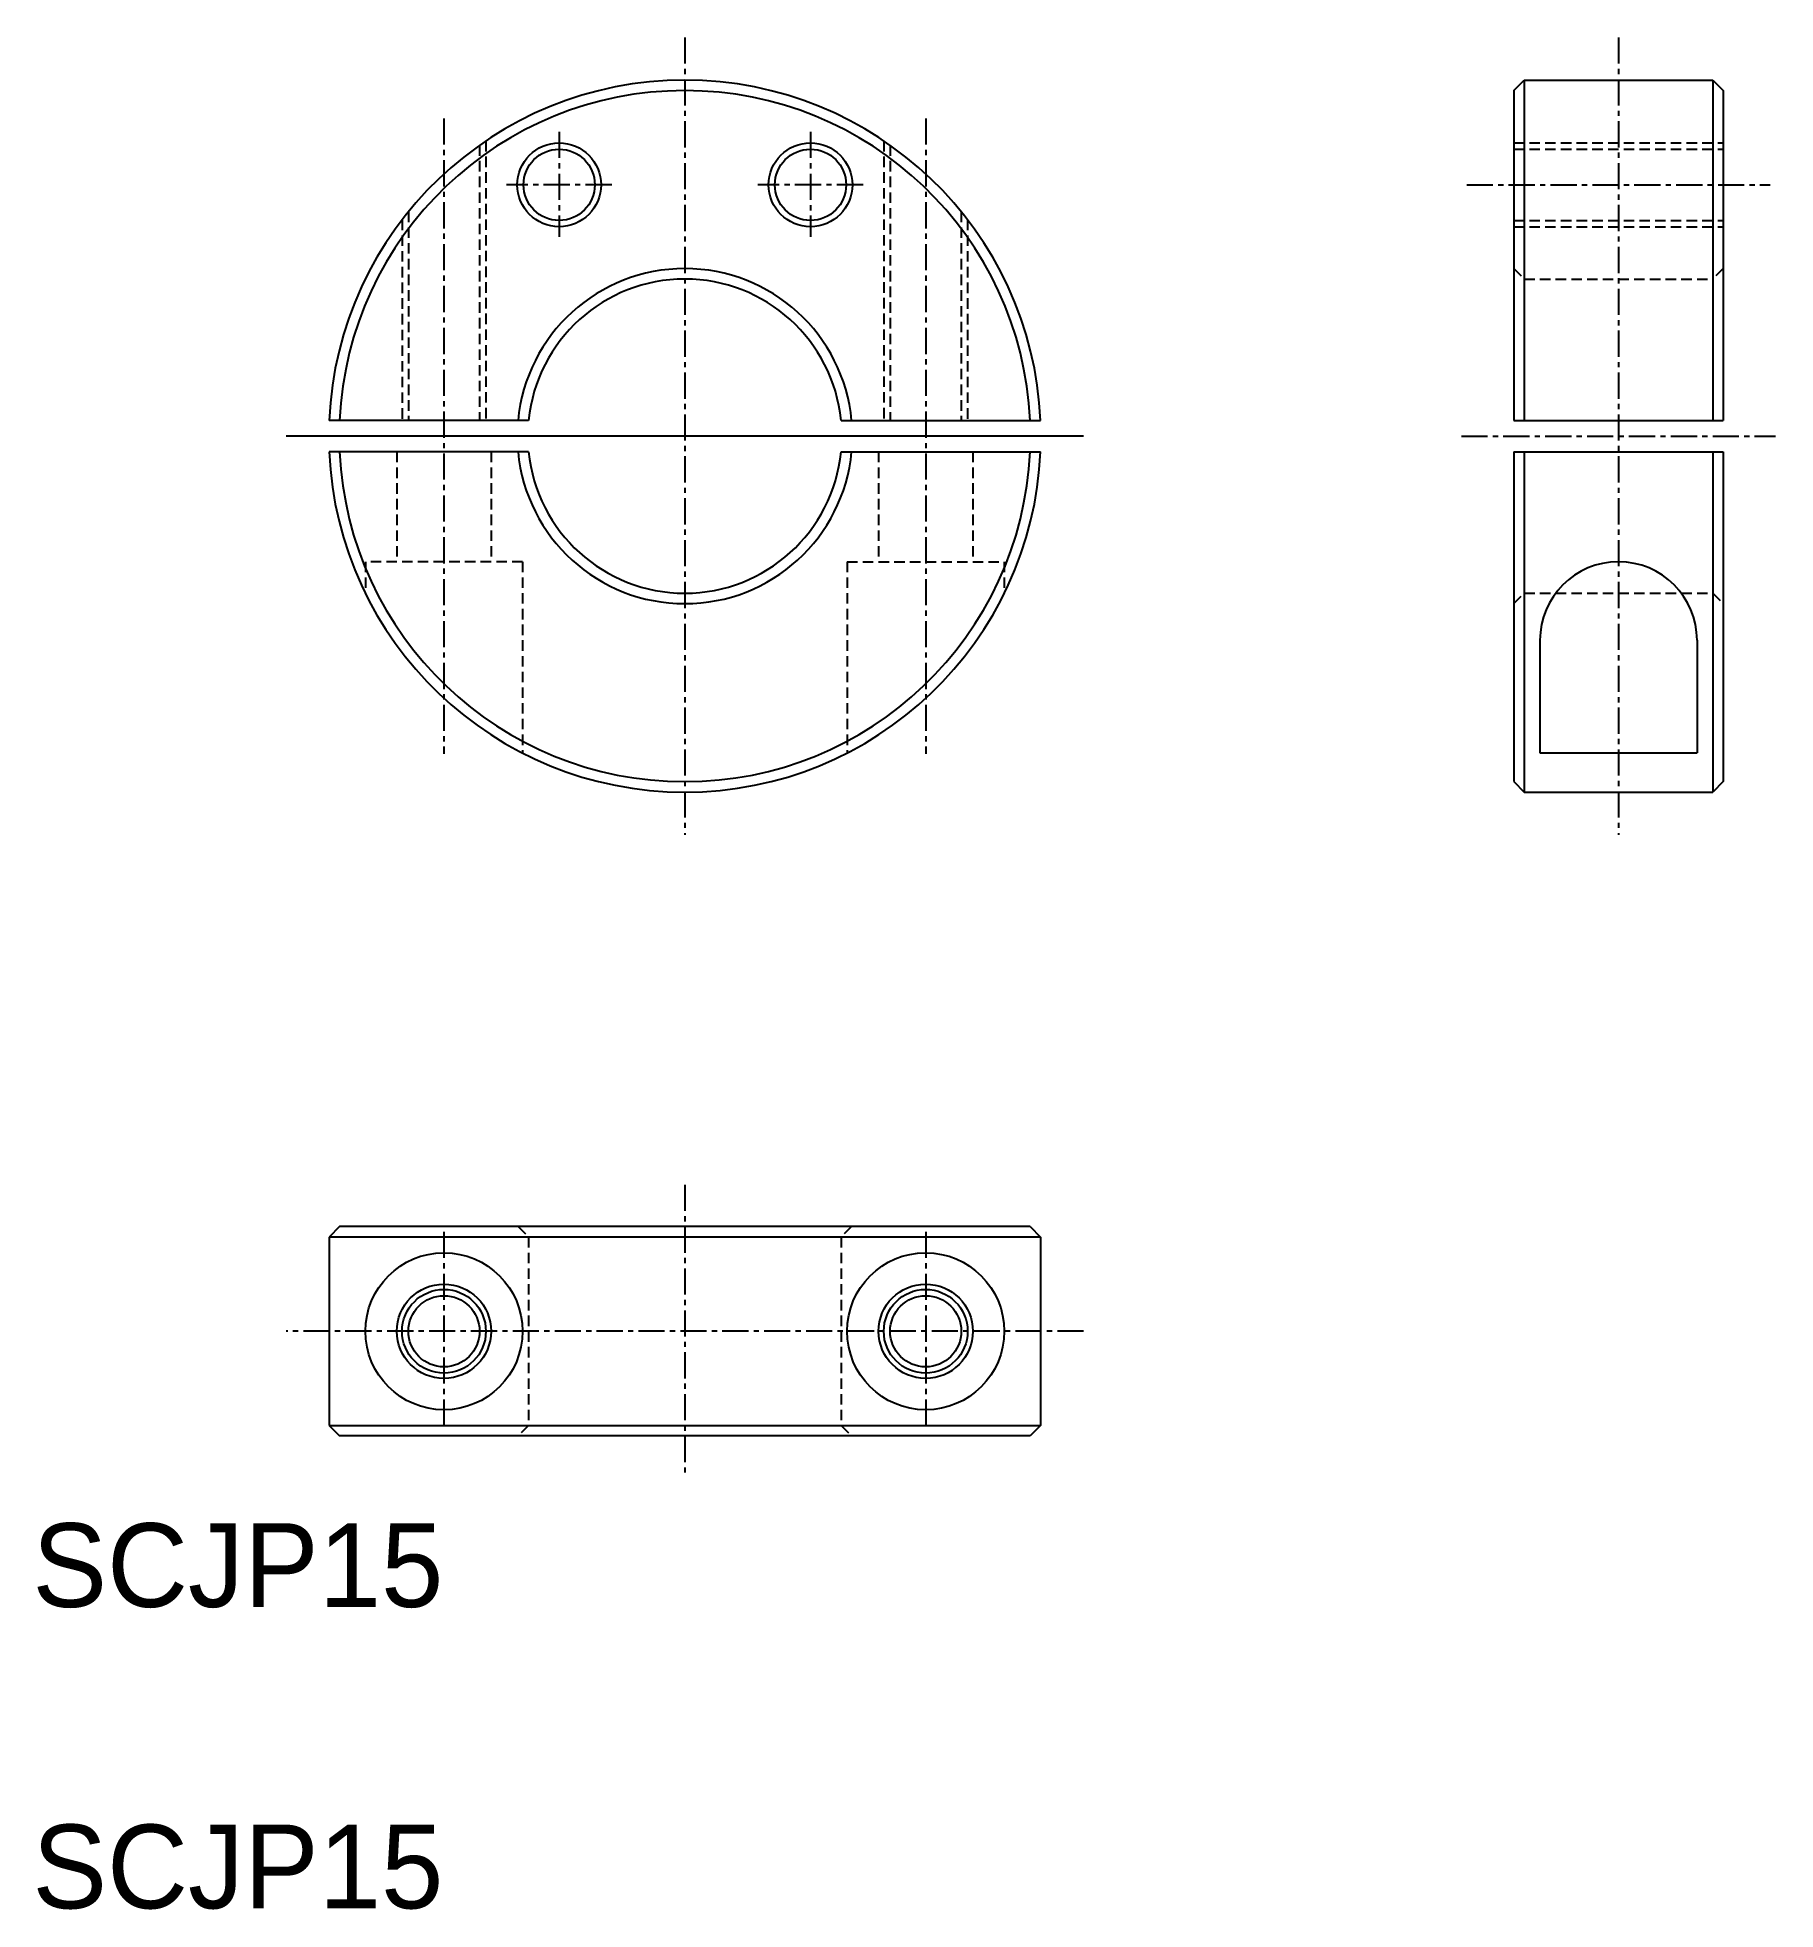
# Model space of a CAD drawing. Extents: x 97 to 180, y 241.2 to 330.6.
import ezdxf

# ---------------------------------------------------------------- set-up
doc = ezdxf.new("R2010")
doc.units = 0
doc.linetypes.add('CENTER', pattern=[2, 1.25, -0.25, 0.25, -0.25])
doc.linetypes.add('DASHED', pattern=[0.75, 0.5, -0.25])
doc.layers.get('0').update_dxf_attribs({"linetype": 'CONTINUOUS'})
doc.layers.add('CENTER', color=1, linetype='CENTER')

msp = doc.modelspace()

# ---------------------------------------------------------------- linework, layer by layer
at = {"color": 7, "linetype": 'CONTINUOUS'}
for p, q in [((167.528, 328.093), (168.028, 328.593)), ((167.528, 328.093), (167.528, 312.343)), ((168.028, 328.593), (168.028, 312.343)), ((168.028, 328.593), (177.028, 328.593)), ((177.028, 328.593), (177.028, 312.343)), ((177.028, 328.593), (177.528, 328.093)), ((177.528, 328.093), (177.528, 312.343)), ((120.487, 312.343), (110.966, 312.343)), ((135.411, 312.343), (144.932, 312.343)), ((167.528, 312.343), (177.528, 312.343)), ((146.986, 311.593), (108.912, 311.593)), ((120.487, 310.843), (110.966, 310.843)), ((135.411, 310.843), (144.932, 310.843)), ((167.528, 310.843), (167.528, 295.093)), ((167.528, 310.843), (177.528, 310.843)), ((168.028, 310.843), (168.028, 294.593)), ((177.028, 310.843), (177.028, 294.593)), ((177.528, 310.843), (177.528, 295.093)), ((168.778, 301.843), (168.778, 296.463)), ((176.278, 301.843), (176.278, 296.463)), ((168.778, 296.463), (176.278, 296.463)), ((167.528, 295.093), (168.028, 294.593)), ((177.528, 295.093), (177.028, 294.593)), ((168.028, 294.593), (177.028, 294.593)), ((111.466, 273.847), (110.966, 273.347)), ((144.432, 273.847), (111.466, 273.847)), ((144.432, 273.847), (144.932, 273.347)), ((144.932, 273.347), (110.966, 273.347)), ((110.966, 273.347), (110.966, 264.347)), ((144.932, 273.347), (144.932, 264.347)), ((110.966, 264.347), (144.932, 264.347)), ((110.966, 264.347), (111.466, 263.847)), ((144.432, 263.847), (111.466, 263.847)), ((127.949, 263.847), (127.949, 263.847)), ((144.932, 264.347), (144.432, 263.847))]:
    msp.add_line(p, q, dxfattribs=at)
at = {"color": 3, "linetype": 'DASHED'}
for p, q in [((118.149, 325.484), (118.149, 312.343)), ((118.449, 325.691), (118.449, 312.343)), ((137.449, 325.691), (137.449, 312.343)), ((137.749, 325.484), (137.749, 312.343)), ((167.528, 325.593), (177.528, 325.593)), ((167.528, 325.293), (177.528, 325.293)), ((114.449, 321.925), (114.449, 312.343)), ((114.749, 322.306), (114.749, 312.343)), ((141.149, 322.306), (141.149, 312.343)), ((141.449, 321.925), (141.449, 312.343)), ((167.528, 321.893), (177.528, 321.893)), ((167.528, 321.593), (177.528, 321.593)), ((167.528, 319.593), (168.028, 319.093)), ((177.528, 319.593), (177.028, 319.093)), ((168.028, 319.093), (177.028, 319.093)), ((114.199, 310.843), (114.199, 305.593)), ((118.699, 310.843), (118.699, 305.593)), ((137.199, 310.843), (137.199, 305.593)), ((141.699, 310.843), (141.699, 305.593)), ((120.199, 305.593), (112.699, 305.593)), ((112.699, 305.593), (112.699, 304.081)), ((120.199, 305.593), (120.199, 296.463)), ((135.699, 305.593), (143.199, 305.593)), ((135.699, 305.593), (135.699, 296.463)), ((143.199, 305.593), (143.199, 304.081)), ((167.528, 303.593), (168.028, 304.093)), ((168.028, 304.093), (177.028, 304.093)), ((177.028, 304.093), (177.528, 303.593)), ((119.987, 273.847), (120.487, 273.347)), ((135.911, 273.847), (135.411, 273.347)), ((120.487, 273.347), (120.487, 264.347)), ((120.487, 273.347), (120.487, 264.347)), ((135.411, 273.347), (135.411, 264.347)), ((120.487, 264.347), (119.987, 263.847)), ((135.411, 264.347), (135.911, 263.847))]:
    msp.add_line(p, q, dxfattribs=at)
at = {"color": 3, "linetype": 'CONTINUOUS'}
for centre in [(121.949, 323.593), (133.949, 323.593), (116.449, 268.847), (139.449, 268.847)]:
    msp.add_circle(centre, 2, dxfattribs=at)
at = {"color": 7, "linetype": 'CONTINUOUS'}
for centre, radius in [((121.949, 323.593), 1.7), ((133.949, 323.593), 1.7), ((116.449, 268.847), 3.75), ((139.449, 268.847), 3.75), ((116.449, 268.847), 2.25), ((139.449, 268.847), 2.25), ((116.449, 268.847), 1.7), ((139.449, 268.847), 1.7)]:
    msp.add_circle(centre, radius, dxfattribs=at)
for centre, radius, start, end in [((127.949, 311.593), 17, 2.52858, 177.47144), ((127.949, 311.593), 16.5, 2.60525, 177.39475), ((127.949, 311.593), 8, 5.37938, 174.62063), ((127.949, 311.593), 7.5, 5.73917, 174.26084), ((127.949, 311.593), 17, 182.52858, 357.47142), ((127.949, 311.593), 16.5, 182.60525, 357.39475), ((127.949, 311.593), 8, 185.37938, 270), ((127.949, 311.593), 7.5, 185.73917, 270), ((127.949, 311.593), 7.5, 270, 354.26083), ((127.949, 311.593), 8, 270, 354.62062), ((172.528, 301.843), 3.75, 0, 180)]:
    msp.add_arc(centre, radius, start, end, dxfattribs=at)
at = {"layer": 'CENTER', "color": 1, "linetype": 'CENTER'}
for p, q in [((127.949, 330.63), (127.949, 292.556)), ((172.528, 330.63), (172.528, 292.556)), ((116.449, 326.764), (116.449, 296.422)), ((139.449, 326.764), (139.449, 296.422)), ((121.949, 326.124), (121.949, 321.105)), ((133.949, 326.124), (133.949, 321.105)), ((124.458, 323.593), (119.44, 323.593)), ((136.458, 323.593), (131.44, 323.593)), ((165.283, 323.593), (179.773, 323.593)), ((165.028, 311.593), (180.028, 311.593)), ((127.949, 275.847), (127.949, 261.847)), ((116.449, 273.597), (116.449, 264.097)), ((139.449, 273.597), (139.449, 264.097)), ((146.986, 268.847), (108.912, 268.847))]:
    msp.add_line(p, q, dxfattribs=at)

# ---------------------------------------------------------------- texts
at = {"color": 7, "linetype": 'CONTINUOUS'}
for p in [(96.795, 255.682), (96.795, 241.291)]:
    msp.add_text('SCJP15', height=4, dxfattribs=at).set_placement(p)

doc.saveas('drawing.dxf')
